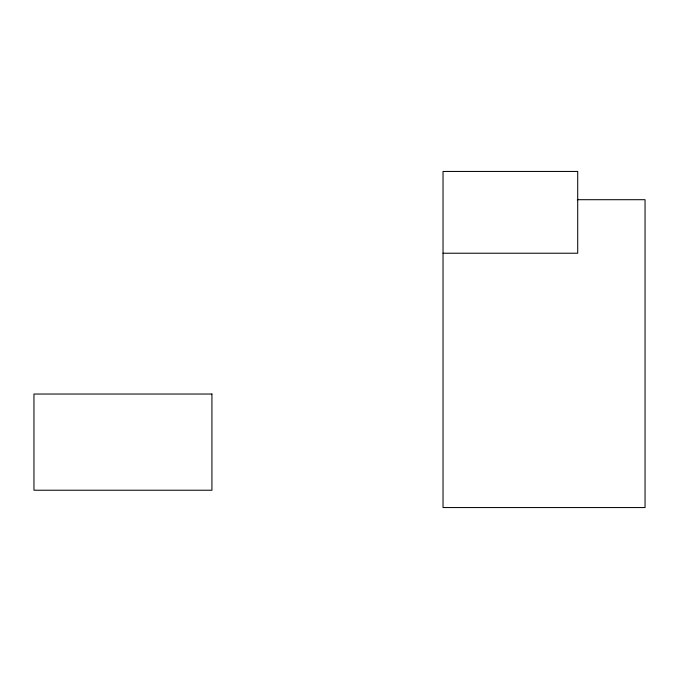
<?xml version="1.0" encoding="UTF-8"?>
<svg xmlns="http://www.w3.org/2000/svg" width="679" height="679" viewBox="0 0 679 679"><rect width="100%" height="100%" fill="white"/><g stroke="black" fill="none" stroke-linecap="round" stroke-linejoin="round"><path stroke-width="1.02" d="M577.354 199.702L645.05 199.702L645.05 507.553L443.031 507.553L443.031 171.447L577.71 171.447L577.71 253.225L443.031 253.225M211.924 394.032L33.95 394.032L33.95 490.23L211.924 490.23L211.924 394.032"/></g></svg>
